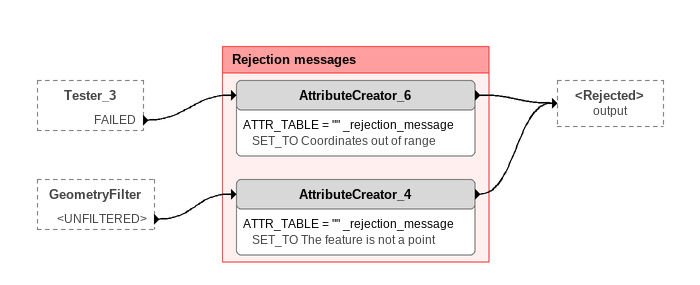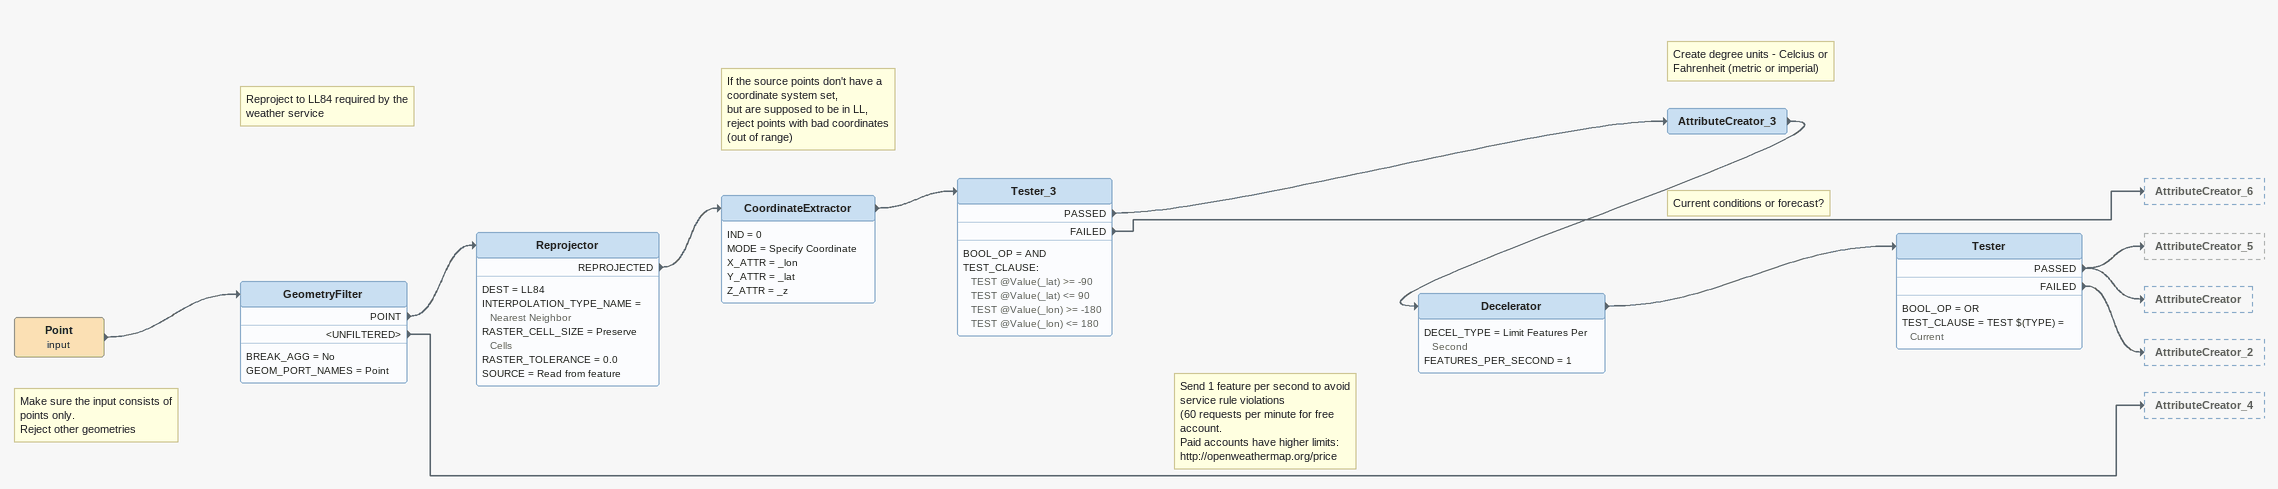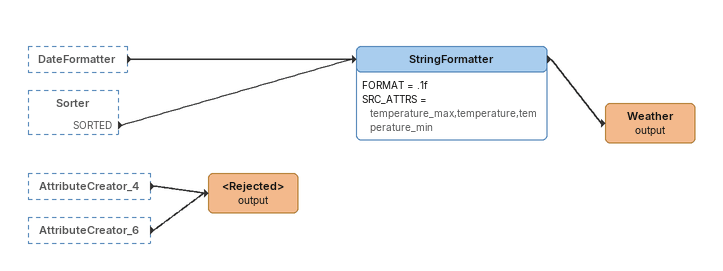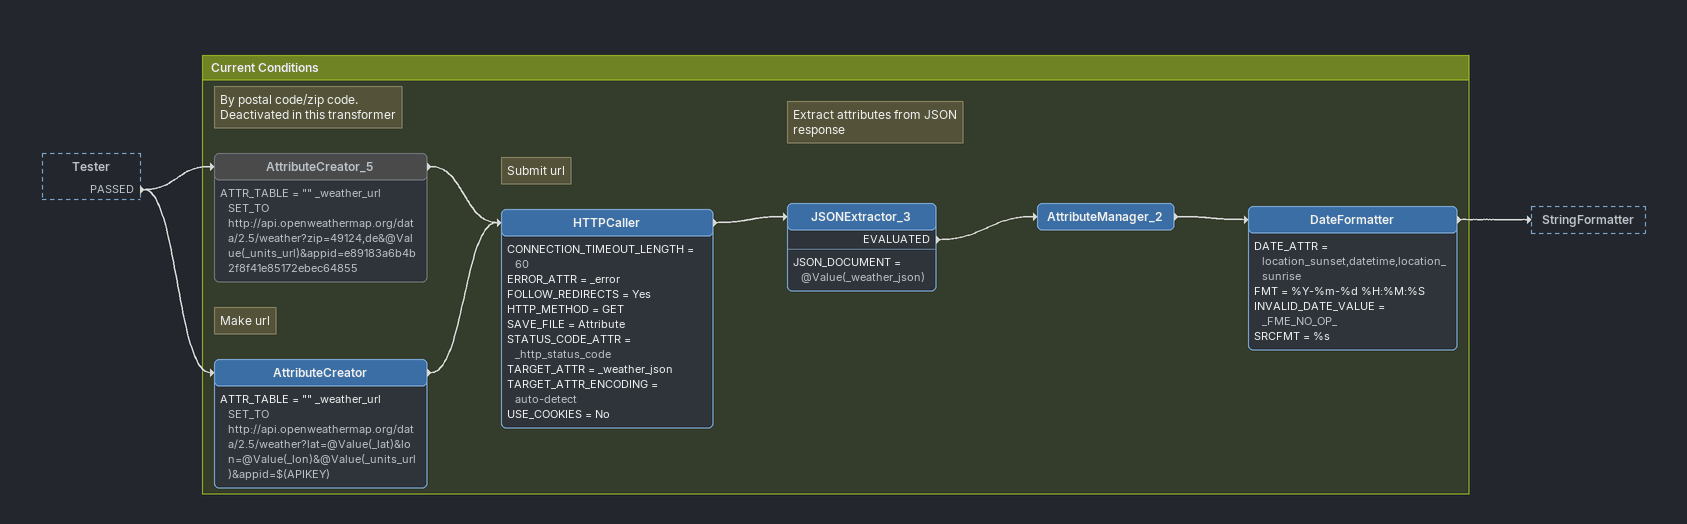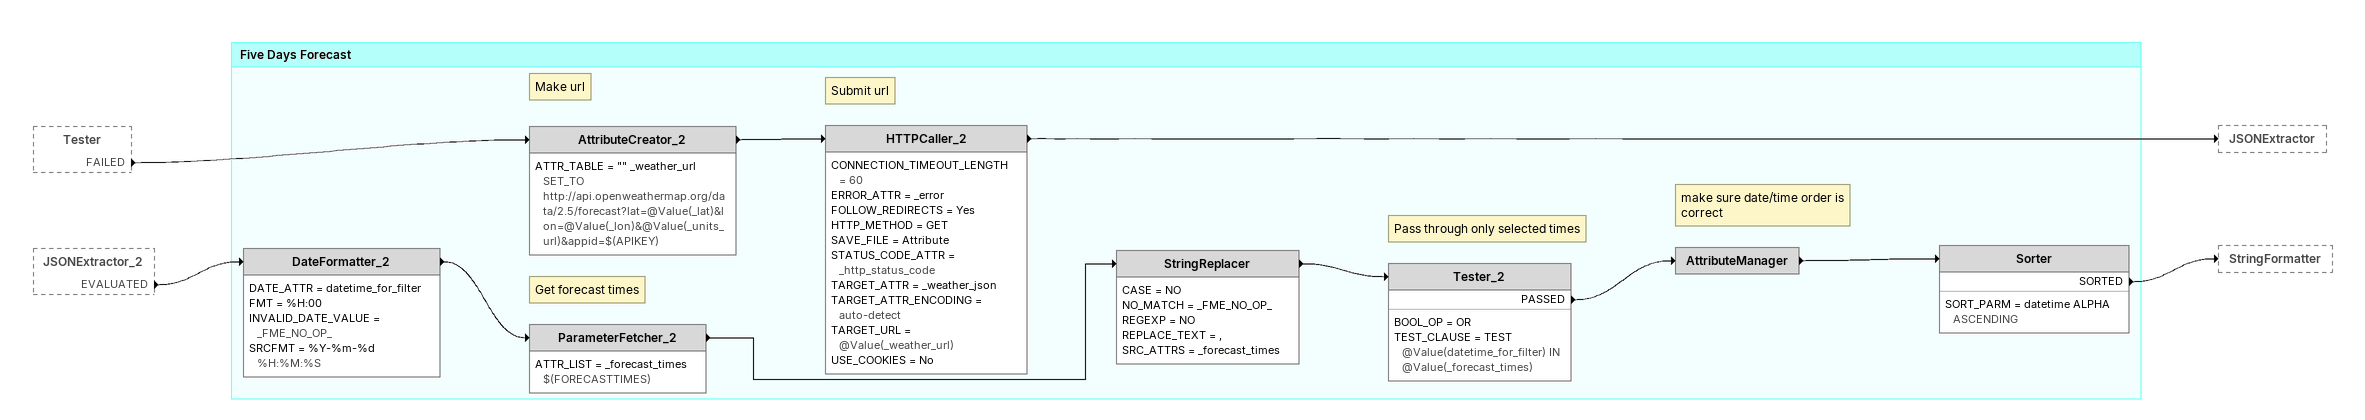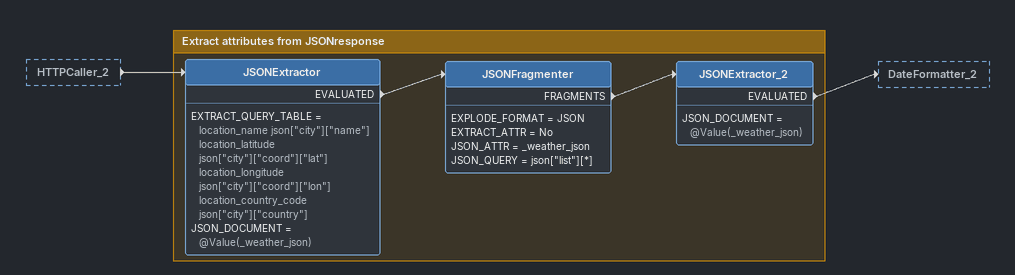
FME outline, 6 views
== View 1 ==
Tester_3 [outside]
    FAILED -> AttributeCreator_6
GeometryFilter [outside]
    <UNFILTERED> -> AttributeCreator_4

Bookmark: Rejection messages
AttributeCreator_6
    ATTR_TABLE = "" _rejection_message SET_TO Coordinates out of range
    -> <Rejected> (output)
AttributeCreator_4
    ATTR_TABLE = "" _rejection_message SET_TO The feature is not a point
    -> <Rejected> (output)

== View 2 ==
Point (input)
    -> GeometryFilter
Note: Make sure the input consists of points only. / Reject other geometries
GeometryFilter
    BREAK_AGG = No
    GEOM_PORT_NAMES = Point
    POINT -> Reprojector
    <UNFILTERED> -> AttributeCreator_4
Note: Reproject to LL84 required by the weather service
Reprojector
    DEST = LL84
    INTERPOLATION_TYPE_NAME = Nearest Neighbor
    RASTER_CELL_SIZE = Preserve Cells
    RASTER_TOLERANCE = 0.0
    SOURCE = Read from feature
    REPROJECTED -> CoordinateExtractor
CoordinateExtractor
    IND = 0
    MODE = Specify Coordinate
    X_ATTR = _lon
    Y_ATTR = _lat
    Z_ATTR = _z
    -> Tester_3
Note: If the source points don't have a coordinate system set, / but are supposed to be in LL, / reject points with bad coordinates (out of range)
Tester_3
    BOOL_OP = AND
    TEST_CLAUSE:
      TEST @Value(_lat) >= -90
      TEST @Value(_lat) <= 90
      TEST @Value(_lon) >= -180
      TEST @Value(_lon) <= 180
    PASSED -> AttributeCreator_3
    FAILED -> AttributeCreator_6
Note: Create degree units - Celcius or Fahrenheit (metric or imperial)
AttributeCreator_3
    -> Decelerator
Note: Send 1 feature per second to avoid service rule violations / (60 requests per minute for free account. / Paid accounts have higher limits: / http://openweathermap.org/price
Decelerator
    DECEL_TYPE = Limit Features Per Second
    FEATURES_PER_SECOND = 1
    -> Tester
Note: Current conditions or forecast?
Tester
    BOOL_OP = OR
    TEST_CLAUSE = TEST $(TYPE) = Current
    PASSED -> AttributeCreator_5
    PASSED -> AttributeCreator
    FAILED -> AttributeCreator_2

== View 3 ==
DateFormatter [outside]
    -> StringFormatter
Sorter [outside]
    SORTED -> StringFormatter
AttributeCreator_4 [outside]
    -> <Rejected> (output)
AttributeCreator_6 [outside]
    -> <Rejected> (output)
StringFormatter
    FORMAT = .1f
    SRC_ATTRS = temperature_max,temperature,temperature_min
    -> Weather (output)
Weather (output)
<Rejected> (output)

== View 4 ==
Tester [outside]
    PASSED -> AttributeCreator_5
    PASSED -> AttributeCreator

Bookmark: Current Conditions
Note: By postal code/zip code. Deactivated in this transformer
AttributeCreator_5 [off]
    ATTR_TABLE = "" _weather_url SET_TO http://api.openweathermap.org/data/2.5/weather?zip=49124,de&@Value(_units_url)&appid=e89183a6b4b2f8f41e85172ebec64855
    -> HTTPCaller
Note: Make url
AttributeCreator
    ATTR_TABLE = "" _weather_url SET_TO http://api.openweathermap.org/data/2.5/weather?lat=@Value(_lat)&lon=@Value(_lon)&@Value(_units_url)&appid=$(APIKEY)
    -> HTTPCaller
Note: Submit url
HTTPCaller
    CONNECTION_TIMEOUT_LENGTH = 60
    ERROR_ATTR = _error
    FOLLOW_REDIRECTS = Yes
    HTTP_METHOD = GET
    SAVE_FILE = Attribute
    STATUS_CODE_ATTR = _http_status_code
    TARGET_ATTR = _weather_json
    TARGET_ATTR_ENCODING = auto-detect
    USE_COOKIES = No
    -> JSONExtractor_3
Note: Extract attributes from JSON response
JSONExtractor_3
    JSON_DOCUMENT = @Value(_weather_json)
    EVALUATED -> AttributeManager_2
AttributeManager_2
    -> DateFormatter
DateFormatter
    DATE_ATTR = location_sunset,datetime,location_sunrise
    FMT = %Y-%m-%d %H:%M:%S
    INVALID_DATE_VALUE = _FME_NO_OP_
    SRCFMT = %s
    -> StringFormatter

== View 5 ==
Tester [outside]
    FAILED -> AttributeCreator_2
JSONExtractor_2 [outside]
    EVALUATED -> DateFormatter_2

Bookmark: Five Days Forecast
Note: Make url
AttributeCreator_2
    ATTR_TABLE = "" _weather_url SET_TO http://api.openweathermap.org/data/2.5/forecast?lat=@Value(_lat)&lon=@Value(_lon)&@Value(_units_url)&appid=$(APIKEY)
    -> HTTPCaller_2
Note: Submit url
HTTPCaller_2
    CONNECTION_TIMEOUT_LENGTH = 60
    ERROR_ATTR = _error
    FOLLOW_REDIRECTS = Yes
    HTTP_METHOD = GET
    SAVE_FILE = Attribute
    STATUS_CODE_ATTR = _http_status_code
    TARGET_ATTR = _weather_json
    TARGET_ATTR_ENCODING = auto-detect
    TARGET_URL = @Value(_weather_url)
    USE_COOKIES = No
    -> JSONExtractor
DateFormatter_2
    DATE_ATTR = datetime_for_filter
    FMT = %H:00
    INVALID_DATE_VALUE = _FME_NO_OP_
    SRCFMT = %Y-%m-%d %H:%M:%S
    -> ParameterFetcher_2
Note: Get forecast times
ParameterFetcher_2
    ATTR_LIST = _forecast_times $(FORECASTTIMES)
    -> StringReplacer
StringReplacer
    CASE = NO
    NO_MATCH = _FME_NO_OP_
    REGEXP = NO
    REPLACE_TEXT = ,
    SRC_ATTRS = _forecast_times
    -> Tester_2
Note: Pass through only selected times
Tester_2
    BOOL_OP = OR
    TEST_CLAUSE = TEST @Value(datetime_for_filter) IN @Value(_forecast_times)
    PASSED -> AttributeManager
AttributeManager
    -> Sorter
Note: make sure date/time order is correct
Sorter
    SORT_PARM = datetime ALPHA ASCENDING
    SORTED -> StringFormatter

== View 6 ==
HTTPCaller_2 [outside]
    -> JSONExtractor

Bookmark: Extract attributes from JSONresponse
JSONExtractor
    EXTRACT_QUERY_TABLE = location_name json["city"]["name"] location_latitude json["city"]["coord"]["lat"] location_longitude json["city"]["coord"]["lon"] location_country_code json["city"]["country"]
    JSON_DOCUMENT = @Value(_weather_json)
    EVALUATED -> JSONFragmenter
JSONFragmenter
    EXPLODE_FORMAT = JSON
    EXTRACT_ATTR = No
    JSON_ATTR = _weather_json
    JSON_QUERY = json["list"][*]
    FRAGMENTS -> JSONExtractor_2
JSONExtractor_2
    JSON_DOCUMENT = @Value(_weather_json)
    EVALUATED -> DateFormatter_2
